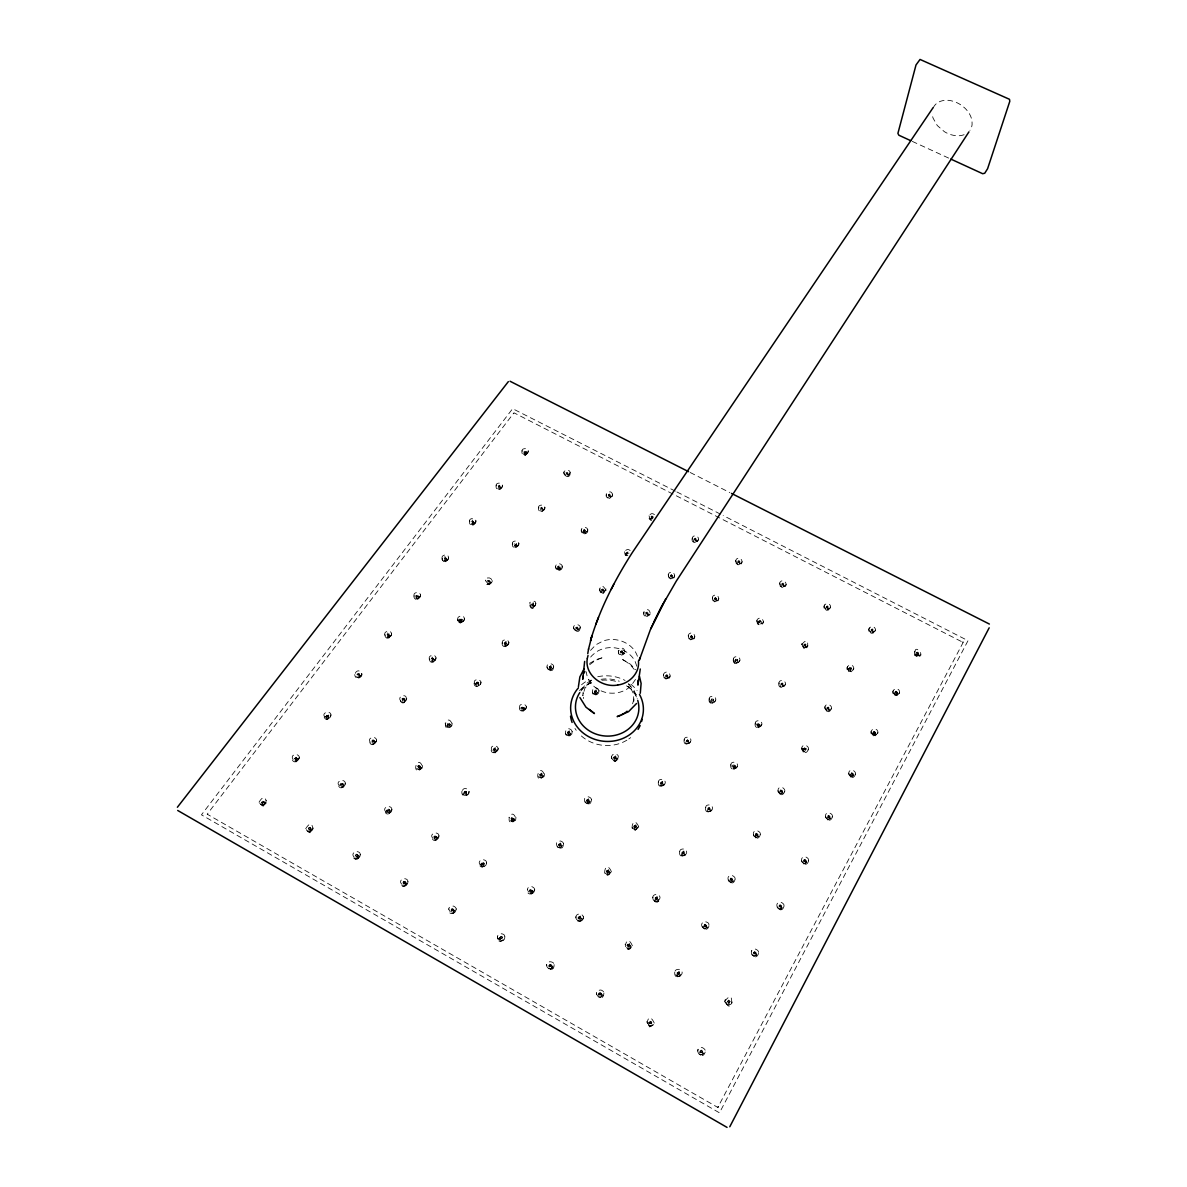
<?xml version="1.0" encoding="UTF-8"?>
<svg xmlns="http://www.w3.org/2000/svg" width="1187" height="1187" viewBox="0 0 1187 1187"><rect width="100%" height="100%" fill="white"/><g stroke="black" fill="none" stroke-linecap="round" stroke-linejoin="round"><path stroke-width="0.75" stroke-dasharray="5 3.75" d="M493.466 751.074C497.205 740.421 494.46 758.671 494.504 749.739L495.676 751.03M529.743 891.511C530.01 894.404 533.467 891.852 532.073 889.775C530.396 887.119 528.349 893.069 530.812 890.591L532.043 892.001M553.676 666.263C553.142 677.436 540.782 663.963 551.065 663.785C558.973 666.753 546.554 673.949 546.925 666.041M554.136 964.645C554.27 975.313 540.471 965.076 549.789 961.693C560.724 962.479 547.073 975.328 546.717 964.541M652.776 897.149C652.538 906.156 665.729 897.787 657.079 894.479C647.449 894.093 656.871 908.53 659.957 898.663M654.26 1023.09C646.722 1006.546 643.517 1036.934 654.26 1023.09C653.429 1027.868 645.698 1026.236 646.811 1021.517M478.598 684.335C479.815 680.863 474.666 681.457 476.417 684.854L477.782 685.552L478.598 684.335L477.441 683.578L476.417 684.854M521.701 708.921C522.132 711.696 525.292 708.951 523.882 706.992C522.132 704.44 520.366 710.405 522.71 708.12L523.868 709.381M524.001 453.226C524.639 455.808 527.354 452.87 526.004 451.09C524.209 448.716 522.755 454.562 524.921 452.573L525.989 453.642M654.467 514.624C650.209 510.811 646.277 518.838 651.366 520.396L649.793 519.045L650.239 517.369L653.28 517.295M650.194 613.278C648.503 603.486 637.938 616.928 647.894 616.454C654.823 610.341 643.191 619.54 643.651 611.898M498.184 488.139C500.528 479.711 498.985 492.798 499.133 487.026L500.217 488.139M499.95 939.229L500.677 936.395L502.264 936.958L502.294 939.14L500.306 939.792L499.95 937.27L500.929 938.605L502.338 937.641M562.223 566.021C563.335 571.941 554.092 571.54 555.709 565.769C556.807 561.763 564.137 564.048 561.792 567.95C559.641 571.882 555.293 567.193 559.107 565.769C563.083 569.523 554.655 570.532 555.709 565.769M563.469 843.764C562.816 855.382 549.863 841.375 560.694 841.004C569.167 844.298 555.902 852.37 556.347 843.601M605.978 590.265C597.373 575.532 598.56 605.088 605.993 588.96M511.226 819.549C511.538 822.398 514.906 819.772 513.481 817.739C511.745 815.113 509.861 821.078 512.265 818.674L513.481 820.024M514.505 545.664L516.33 546.48L516.568 543.587L514.535 543.78L514.505 545.664L516.642 544.121M516.568 546.094L514.535 543.78M570.205 472.352C570.635 481.833 558.543 472.634 566.496 470.097C575.532 470.66 564.508 480.171 563.914 472.085M572.149 731.518L571.822 734.011L569.79 735.955C562.608 737.78 565.19 724.901 571.229 729.871C575.606 734.961 564.255 737.646 565.279 731.326M638.754 826.79C631.81 811.522 628.205 840.159 638.754 826.79C637.864 830.989 630.801 829.579 631.736 825.306M504.341 645.016C507.873 634.273 505.454 652.39 505.35 643.769L506.478 644.986M632.389 945.772C625.475 929.658 621.187 959.408 632.389 945.772C631.514 950.312 624.036 948.784 625.089 944.229M502.294 939.14L501.033 937.7L499.95 938.65M580.22 627.048C579.716 638.087 567.534 624.792 577.624 624.629C585.414 627.508 573.291 634.526 573.588 626.81M582.906 919.391C585.829 913.782 575.65 911.557 575.829 917.729C575.725 923.486 584.449 921.943 583.262 916.75M587.758 529.55C588.856 535.426 579.701 534.996 581.348 529.283C582.431 525.381 589.613 527.621 587.357 531.42C585.191 535.307 580.888 530.826 584.687 529.313C588.589 533.022 580.384 533.927 581.348 529.283M630.149 550.516C626.469 546.836 621.706 554.003 627.137 555.13M624.941 651.915C623.309 641.915 612.477 655.61 622.641 655.105C629.659 648.933 617.73 658.37 618.308 650.521M591.393 799.504C590.77 810.973 578.01 797.174 588.648 796.833C596.972 800.008 584.019 807.872 584.375 799.326M492.071 580.339C493.525 583.737 485.246 584.568 488.658 581.942C490.81 587.699 480.231 577.001 489.548 577.965C497.561 581.363 484.341 589.776 485.468 580.087M484.073 863.394L483.792 865.501L481.759 865.086C481.892 858.112 485.706 866.836 481.744 863.038M598.945 690.522L598.619 692.971L596.616 694.914C589.568 696.695 592.076 684.024 598.04 688.92C602.358 693.876 591.23 696.457 592.194 690.315M611.439 871.733C604.509 856.094 600.637 885.235 611.439 871.733C610.533 876.065 603.293 874.626 604.302 870.234M481.759 865.086L482.842 863.632L484.059 864.462M489.771 583.114C491.463 579.434 485.973 579.226 487.679 583.129M603.916 992.97C603.13 1005.166 589.731 990.551 600.993 990.003C609.999 993.519 596.037 1002.392 596.482 992.866M612.566 495.157C611.617 486.818 600.815 496.715 609.391 498.495C618.516 491.017 605.86 502.086 606.26 493.837M611.557 756.416C612.166 766.001 624.436 754.635 614.347 753.968C611.023 754.398 610.504 759.087 613.145 760.793C615.608 763.953 619.466 756.104 618.115 759.116M612.551 495.394L612.581 494.104M464.34 794.044L465.408 792.664L466.595 793.465L465.749 794.786L464.34 794.044C462.618 790.765 467.663 790.052 466.595 793.465M471.64 523.615L472.619 522.488C473.257 531.004 470.037 513.081 473.702 523.17M599.465 588.722C598.723 592.491 605.014 593.663 605.978 590.087M462.188 620.771C461.654 623.665 458.375 620.4 460.23 618.575C462.233 616.691 463.271 622.181 461.06 620.044L460.052 621.261M451.327 911.542L452.44 910.043L453.671 911.468L452.796 912.328L451.327 911.542L451.995 908.678L453.568 909.257L453.686 910.904M963.34 642.093L717.794 1107.426L207.206 814.193L513.971 412.794L963.072 642.39M449.843 725.376L449.012 726.637L447.633 725.925C445.852 722.571 450.941 721.919 449.843 725.376L448.686 724.604L447.633 725.925M575.977 916.616C574.879 921.142 582.313 922.596 583.232 918.144M444.324 560.145L445.318 558.973C445.867 567.297 442.617 549.848 446.431 559.67M436.593 837.785L435.718 839.15L434.279 838.378C432.543 835.144 437.513 834.402 436.593 837.785L435.377 836.954L434.279 838.378M431.593 660.536L432.632 659.275C433.359 667.925 429.605 650.313 433.774 660.031M535.93 603.575L534.892 606.186L531.821 606.883C535.085 593.589 532.622 617.73 529.728 602.506C542.37 595.919 531.524 617.759 529.313 603.337M417.943 768.271L419.026 766.906L420.198 767.707L419.337 769.013L417.943 768.271C416.133 764.947 421.148 764.265 420.198 767.707L420.035 765.867M544.507 773.805L544.18 776.328C532.266 785.601 539.566 760.912 544.507 775.111C543.409 779.087 536.554 777.856 537.518 773.612M418.328 597.254C417.75 600.132 414.5 596.838 416.311 595.028C418.269 593.159 419.412 598.663 417.216 596.527L416.192 597.744M403.254 884.167L404.381 882.683L405.583 884.092L404.693 884.938L403.254 884.167L403.832 881.273L405.405 881.837L405.598 883.529M540.56 509.698C543.334 502.22 541.138 514.802 541.495 509.015L542.593 510.128M544.907 507.324C543.691 515.544 533.23 504.89 542.429 505.068C550.278 508.333 537.281 516.568 538.512 507.057M534.654 889.449C533.542 899.82 521.138 886.897 531.85 886.63C540.708 890.265 526.286 899.553 527.384 889.3M406.74 698.268C407.2 700.449 403.758 703.194 402.259 701.027C400.509 696.532 406.399 697.926 404.203 701.413C401.176 703.416 397.868 698.549 400.909 696.472C411.711 691.917 403.387 710.449 399.693 699.277M402.259 701.027L403.328 699.722L404.485 700.493M389.395 809.593L388.728 812.724L387.303 811.967L387.125 809.86L388.535 808.955L390.894 811.107L388.95 813.881L386.027 812.234L386.71 810.157L389.202 809.489L388.713 811.033L387.17 810.484M526.316 706.68C525.114 716.013 513.674 704.173 523.675 704.143C532.028 707.615 518.318 716.28 519.461 706.488M515.989 817.413L515.648 819.98C503.511 829.357 511.018 804.311 516.004 818.733C514.921 822.843 507.843 821.641 508.882 817.249M387.214 636.469L388.268 635.223C389.202 643.577 384.781 626.499 389.395 635.965M504.876 936.632C504.742 945.98 491.433 936.766 500.588 933.709C510.944 933.946 499.059 947.938 497.383 937.626M528.23 450.808C526.954 458.731 516.82 448.389 525.811 448.627C533.512 451.861 520.707 459.918 521.954 450.526M497.487 936.513L497.561 939.051M518.867 543.305C517.591 551.732 506.997 540.842 516.375 540.99C524.313 544.314 511.182 552.638 512.369 543.053M539.773 775.972C544.24 766.654 540.248 783.954 540.782 775.126L541.984 776.446M372.021 742.765L373.119 741.415L374.291 742.201L373.401 743.492L372.021 742.765C370.196 739.783 375.107 738.388 374.291 742.201M508.852 642.256C507.576 651.233 496.507 639.748 506.285 639.793C514.446 643.22 500.973 651.708 502.131 642.019M498.11 748.359C496.834 757.944 485.246 745.822 495.454 745.748C503.896 749.279 490.008 758.092 491.136 748.166M549.091 668.533C553.187 659.097 549.789 676.249 550.071 667.747L551.228 668.978M355.685 857.073L357.702 855.916C358.8 859.952 353.088 856.198 356.189 854.165L357.747 854.729L358.044 856.45M486.566 862.43C486.344 871.406 473.42 862.489 482.382 859.611C493.317 860.56 478.984 873.884 479.325 862.281M502.457 485.305C501.122 493.436 490.854 482.857 500.009 483.079C507.799 486.373 494.875 494.504 496.077 485.038M361.738 673.593C363.103 677.243 354.883 678.059 358.444 675.091L359.587 675.848L358.711 677.08C351.575 678.059 356.026 667.391 360.937 671.976C365.017 676.887 355.121 681.427 354.705 674.587M343.132 785.245C340.58 789.948 339.437 779.444 343.74 783.88L343.696 787.026L341.203 787.693L339.541 786.091L340.254 784.043L342.761 783.39L343.132 785.245L341.96 784.444L340.817 785.824M480.958 682.11C479.607 691.324 468.39 679.572 478.361 679.587C486.625 683.089 472.99 691.65 474.117 681.887M565.887 474.755C568.662 467.248 566.496 479.771 566.807 474.088L567.89 475.171M469.013 791.343L468.479 793.599L466.001 795.928L463.791 795.409L463.153 793.183L466.15 791.61L467.782 794.326C461.016 799.059 459.918 785.72 467.352 789.058C473.91 794.177 460.452 800.023 461.921 791.165M456.164 908.93C454.858 919.48 442.35 906.349 453.389 906.052C462.322 909.85 447.647 919.035 448.805 908.782M475.928 520.796C474.533 529.135 464.132 518.318 473.479 518.511C481.328 521.865 468.301 530.085 469.444 520.529M328.844 716.978C325.193 721.726 327.018 709.44 328.844 716.978L327.701 716.206L326.573 717.527M464.473 618.472C464.072 626.232 452.484 618.308 460.601 616.008C468.895 615.638 461.283 628.19 457.826 620.564L457.767 618.234M452.188 723.18L451.861 725.687C439.887 734.931 447.262 710.419 452.232 724.5L450.452 727.082L448.063 727.705L446.401 726.162L447.024 724.218L449.428 723.595L451.075 725.123L451.001 726.207L447.766 726.815L445.422 725.064L445.229 722.987M308.62 830.277L310.653 829.134C311.706 833.185 305.949 829.327 309.065 827.339L310.267 827.473L310.979 829.668M438.997 835.707C438.611 844.565 425.955 835.737 434.857 832.918C444.635 832.977 433.819 846.791 431.667 836.88M448.627 557.326C448.167 564.789 436.89 557.104 444.858 554.937C452.974 554.492 445.496 567.104 442.113 559.344L441.965 558.187M436.044 657.761C435.584 665.729 423.818 657.628 432.127 655.239C441.475 655.358 430.911 668.444 429.13 658.74M294.821 759.962L296.824 758.879C295.014 765.051 294.064 751.831 297.151 759.398M422.527 765.556L422.186 768.093C410.168 777.47 417.557 752.573 422.572 766.876C421.37 770.051 416.014 770.259 415.346 766.639M549.077 966.633L550.59 964.304L551.495 964.986L551.183 967.642L549.091 967.212L550.16 965.669L551.436 967.123M558.602 845.871C563.439 836.672 558.869 853.972 559.641 844.981L560.857 846.346M407.987 881.511C407.542 890.636 394.692 881.57 403.803 878.647C413.684 878.721 402.808 892.743 400.523 882.742M567.431 733.729C571.867 724.396 567.98 741.578 568.425 732.913L569.612 734.189M575.665 629.333C578.811 622.018 576.11 634.659 576.615 628.576L577.772 629.778M420.524 594.939C418.996 603.723 408.328 592.402 418.032 592.536C425.391 595.088 414.664 604.45 413.744 595.829M264.419 803.169C263.737 806.759 259.894 802.115 262.431 800.81L263.633 800.943L264.419 803.169L263.247 802.353L262.06 803.762M391.918 809.267C391.413 818.036 378.935 809.237 387.837 806.507C397.556 806.611 386.754 820.336 384.603 810.409M391.576 633.68C391.013 641.559 379.395 633.487 387.719 631.172C397.007 631.336 386.472 644.318 384.662 634.615M376.516 740.02C375.953 748.448 363.83 739.916 372.525 737.364C382.08 737.498 371.383 750.941 369.335 741.089M360.329 854.403C359.75 863.424 347.079 854.403 356.189 851.569C366.026 851.687 355.15 865.59 352.865 855.604M608.174 496.478C611.142 489.014 608.753 501.522 609.079 495.795L610.192 496.908M601.453 591.289C604.613 583.915 601.943 596.527 602.388 590.547L603.53 591.719M345.343 783.108C344.705 791.774 332.405 783.034 341.307 780.378C350.966 780.527 340.194 794.148 338.028 784.221M594.272 692.763C598.663 683.415 594.865 700.464 595.236 691.976L596.423 693.208M586.541 801.64C591.319 792.426 586.897 809.608 587.55 800.795L588.782 802.115M330.98 714.767C330.298 723.091 318.339 714.619 327.033 712.126C336.529 712.319 325.861 725.643 323.814 715.806M305.697 828.749C314.911 813.481 314.956 842.993 305.697 828.749C306.32 833.2 313.635 831.879 313.16 827.576L313.264 828.912M578.247 918.783C583.485 909.687 578.277 927.092 579.301 917.848L580.562 919.272M299.258 757.217C297.403 767.025 286.156 754.561 296.691 754.561C304.302 757.276 293.278 767.069 291.943 758.315M627.849 555.412C623.65 554.848 629.748 549.18 628.235 553.468M207.413 814.371L207.473 814.445M620.297 653.013C623.665 645.743 620.712 658.37 621.246 652.242L622.418 653.458M259.048 802.189C267.921 787.144 268.796 816.3 259.048 802.189C259.73 807.101 268.099 804.712 266.274 800.157M613.634 758.79C618.368 749.546 614.05 766.624 614.614 757.959L615.83 759.25M624.599 551.732L625.252 555.175L628.131 556.377M651.218 519.283L651.307 516.137L653.087 516.345M649.022 515.796L649.897 518.289L652.805 519.164M606.483 872.46C611.646 863.32 606.602 880.62 607.507 871.555L608.753 872.935M645.565 614.421C648.918 607.106 646.01 619.688 646.5 613.679L647.657 614.866M668.266 574.389L668.875 577.832L672.435 578.915C677.213 576.912 673.4 569.76 669.156 572.98C665.492 576.585 673.504 580.339 674.72 575.754M663.474 674.468L664.097 677.911L667.777 679.038C673.563 676.694 667.465 668.8 663.845 673.593C661.5 677.673 669.112 680.225 670.136 675.863M598.767 994.914L600.355 992.629L601.275 993.311L600.874 995.938L598.767 995.507L599.821 993.934L601.126 995.418M692.184 537.963C690.433 546.391 703.119 540.857 696.888 536.287C688.312 533.601 694.543 546.48 698.535 539.299M658.325 781.773C657.079 791.699 671.115 782.767 662.45 779.325C653.636 778.806 661.931 791.032 665.224 783.227M670.106 576.956C673.459 569.597 670.596 582.134 671.011 576.229L672.168 577.386M688.267 635.297L688.875 638.74L692.496 639.852C697.437 637.864 693.46 630.475 689.172 633.813C685.433 637.553 693.638 641.47 694.855 636.677M633.813 827.591C638.918 818.422 634.036 835.603 634.822 826.716L636.054 828.066M684.083 739.575C682.777 749.398 696.71 740.569 688.134 737.201C679.483 736.667 687.688 748.582 690.893 741.014M712.363 597.269L712.927 600.696L716.503 601.794C721.384 599.821 717.467 592.58 713.239 595.829C709.603 599.494 717.66 603.278 718.832 598.634M679.587 851.569C678.385 861.614 692.659 852.489 683.786 848.987C674.765 848.512 683.356 861.168 686.65 853.052M665.388 676.916C668.964 669.705 665.744 682.302 666.322 676.145L667.509 677.376M709.084 698.653C707.704 708.372 721.533 699.647 713.046 696.354C704.559 695.805 712.675 707.422 715.791 700.063M735.762 560.338L736.281 563.751L739.813 564.834C744.635 562.875 740.792 555.768 736.608 558.943C733.091 562.504 741 566.199 742.142 561.674M693.95 540.545C697.288 533.171 694.469 545.649 694.84 539.848L695.983 540.975M674.75 972.138C673.637 982.524 688.326 972.984 679.112 969.319C669.676 968.918 678.682 982.406 682.08 973.681M705.568 807.397C704.292 817.353 718.447 808.332 709.678 804.905C700.82 804.415 709.322 816.745 712.512 808.866M733.329 658.933C731.904 668.563 745.614 659.942 737.216 656.708C728.877 656.159 736.919 667.48 739.946 660.328M627.27 946.336C632.849 937.344 627.166 954.719 628.309 945.401L629.6 946.84M756.876 620.386L757.395 623.798L761.001 624.896C766.743 622.685 760.748 614.911 757.217 619.555C755.11 623.442 762.425 625.935 763.389 621.751M730.747 764.591C729.397 774.443 743.448 765.541 734.753 762.188C726.073 761.683 734.471 773.687 737.587 766.03M660.313 784.117C665.343 774.918 660.61 791.981 661.293 783.272L662.524 784.577M690.122 637.79C693.668 630.534 690.522 643.087 691.027 637.048L692.214 638.235M779.74 582.936L780.23 586.348L783.776 587.417C789.459 585.236 783.568 577.609 780.067 582.12C778.049 585.933 785.215 588.351 786.165 584.271M755.155 723.076C753.745 732.839 767.692 724.04 759.087 720.746C750.57 720.227 758.879 731.949 761.891 724.5M778.835 682.807C777.366 692.466 791.21 683.771 782.693 680.552C774.339 680.017 782.545 691.442 785.482 684.202M724.738 1001.442C736.237 985.477 731.281 1019.084 725.005 1000.077M801.611 644.823C811.938 631.113 807.175 660.387 801.833 643.71C801.255 647.405 807.546 648.829 808.377 645.075M714.129 599.806C717.66 592.506 714.574 605.014 715.019 599.079L716.191 600.236M685.997 741.964C689.825 734.857 686.279 747.454 686.947 741.148L688.178 742.409M654.868 899.331C660.358 890.28 654.853 907.536 655.877 898.411L657.153 899.805M513.585 413.299L513.867 413.655M737.453 562.905C740.97 555.561 737.928 568.024 738.329 562.193L739.501 563.335M710.924 701.072L711.488 698.95L713.372 699.158L714.203 701.843L712.66 703.312L710.538 702.823L709.781 700.76L711.325 699.291L713.432 699.766C714.619 703.401 708.876 702.066 711.844 700.285L713.061 701.517M681.59 853.809C687.006 844.714 681.664 861.851 682.57 852.919L683.846 854.284M735.094 661.396L735.703 659.245L737.542 659.453L738.344 662.153L736.815 663.578L734.738 663.103L733.967 661.085L735.48 659.66L737.557 660.135C738.729 663.681 733.091 662.361 735.999 660.625L737.216 661.842M648.992 1023.52L650.669 1021.25L651.722 1022.645L651.129 1024.544L649.007 1024.114L650.046 1022.526L651.366 1024.025M707.482 809.697C711.562 802.724 707.645 815.291 708.446 808.837L709.692 810.157M758.567 622.878L759.205 620.697L760.674 620.534L759.962 624.006L758.567 622.878L761.134 621.439M676.827 974.215C682.748 965.343 676.575 982.599 677.866 973.251L679.172 974.705M735.228 765.674C732.305 773.152 732.513 759.873 735.895 766.639L734.352 769.265L732.201 768.761L731.4 766.609L732.972 765.066C736.83 764.428 733.803 768.286 733.002 765.333M781.372 585.458C785.082 578.173 781.818 590.622 782.233 584.746L783.42 585.888M759.561 724.159C756.594 731.711 756.965 718.328 760.184 725.183L758.686 727.735L756.564 727.245L756.208 724.293L758.448 723.684L759.368 724.604L757.365 723.818M703.772 926.498L704.811 924.243L706.517 925.474C707.229 929.213 701.636 927.388 704.781 925.563L706.072 926.973M780.527 685.225C784.503 678.074 780.853 690.567 781.417 684.454L782.648 685.671M708.995 925.875C706.903 934.57 696.65 924.02 704.618 921.616C716.28 923.234 700.285 934.703 702.17 923.338M729.857 880.294L730.925 878.009L732.602 879.196C733.358 882.905 727.765 881.244 730.836 879.389L732.127 880.769M803.451 646.173C807.383 638.962 803.822 651.426 804.326 645.416L806.107 644.778M735.05 879.597C732.171 889.226 722.557 875.205 732.127 875.472C741.46 879.641 725.821 886.659 728.328 877.104M760.288 834.758C757.306 844.461 748.062 830.41 757.38 830.752C766.565 834.787 751.297 841.628 753.671 832.324M830.603 607.091L828.17 610.237L824.594 609.139C821.523 604.806 828.808 601.008 830.544 605.978C831.508 611.127 822.205 609.465 824.475 604.925M784.755 791.314C780.898 801.7 772.93 784.963 782.886 787.797C789.948 793.05 775.586 796.818 778.227 788.925M705.197 1052.083C701.799 1062.38 692.184 1047.186 702.14 1047.527C712.066 1052.157 695.27 1059.917 698.119 1049.382M825.707 608.248C829.609 601.008 826.122 613.427 826.567 607.521L827.769 608.679M755.125 835.544L756.208 833.215L757.87 834.387C758.671 838.052 753.077 836.523 756.074 834.669L757.365 836.004M808.466 749.175C804.697 759.487 796.789 742.988 806.611 745.762C813.57 750.867 799.504 754.531 802.026 746.846M831.479 708.313C827.784 718.521 819.935 702.259 829.624 704.989C836.494 709.945 822.71 713.506 825.128 706.028M758.567 953.384C755.333 963.34 745.881 948.858 755.555 949.096C765.14 953.428 749.16 960.773 751.683 950.817M853.809 668.637L851.302 671.783L847.652 670.67C844.551 666.233 851.999 662.376 853.72 667.48C854.774 672.836 845.218 671.115 847.533 666.411M783.969 906.423C781.046 916.052 771.402 902.075 780.972 902.254C790.408 906.438 774.799 913.589 777.188 903.915M875.487 630.134L872.994 633.264L869.388 632.167C866.243 627.73 873.736 624.05 875.398 629.006C876.436 634.229 867.074 632.523 869.299 627.938M779.622 792.159L780.72 789.815L782.367 790.957C783.197 794.578 777.604 793.198 780.556 791.328L781.818 792.619M808.57 860.931C805.706 870.457 796.165 856.702 805.587 856.866C814.875 860.931 799.637 867.905 801.893 858.468M832.399 816.849C829.609 826.286 820.172 812.754 829.446 812.902C838.586 816.834 823.689 823.63 825.826 814.445M855.515 774.117C851.672 784.429 843.764 767.9 853.601 770.66C860.664 775.794 846.598 779.547 849.031 771.758M699.781 1052.439L701.562 1050.213L702.615 1051.623L701.947 1053.477L699.811 1053.047L700.82 1051.43L702.17 1052.943M877.935 732.661L875.353 735.792L871.629 734.649C868.38 730.064 876.199 726.251 877.846 731.444C878.988 737.023 869.151 735.243 871.525 730.361M803.362 750.11L804.489 747.736L806.107 748.834C806.982 752.424 801.388 751.163 804.282 749.294L805.528 750.555M899.672 692.436L897.12 695.567L893.44 694.44C890.265 689.914 897.921 686.175 899.583 691.264C900.725 696.695 891.096 694.944 893.366 690.181M920.37 654.616C920.162 655.817 913.011 656.515 916.557 652.346C919.984 650.55 917.863 658.043 915.4 654.72C912.58 639.897 929.733 660.655 914.628 655.417L914.569 651.188M826.404 709.307C830.588 702.2 826.686 714.663 827.294 708.505L828.541 709.752M726.934 1002.377L728.729 1000.107L730.524 1001.976L728.848 1005.048L726.533 1004.514L725.672 1002.021L727.379 1000.211L729.782 1001.487C730.272 1005.226 724.812 1003.238 727.957 1001.413L729.293 1002.881M850.871 670.136C853.601 665.773 846.88 667.331 849.195 670.64C851.865 671.367 850.322 668.86 849.373 667.984M755.525 954.437L756.06 952.968C752.202 948.339 754.398 959.556 755.08 953.295L753.211 953.947M872.549 631.677C872.935 623.576 869.626 636.113 872.119 630.757L870.472 631.247M732.32 1001.917C731.34 1007.348 722.646 1004.083 725.346 999.291M780.927 907.551L781.491 906.022C777.693 901.467 779.785 912.566 780.482 906.438L778.642 907.061M805.528 862.133L806.121 860.545C802.382 856.064 804.371 867.044 805.083 861.05L803.273 861.658M897.194 692.54C894.805 687.288 894.167 699.573 897.357 692.125L896.467 694.321L897.194 692.54L894.701 693.03L895.384 691.353M829.357 818.125L829.995 816.478C826.3 812.086 828.2 822.932 828.912 817.071L827.146 817.65M875.412 732.765C873.068 727.394 872.356 739.753 875.576 732.32L874.7 734.486C877.238 731.845 872.712 734.159 873.573 731.548M805.32 862.593C807.857 858.794 804.326 863.172 803.851 860.189M852.963 774.206C850.649 768.731 849.862 781.15 853.141 773.761L852.281 775.897L852.963 774.206L850.931 773.405L850.293 774.992M829.817 816.938L829.164 818.57C831.256 815.899 827.858 818.451 827.754 816.122M781.491 906.022L780.215 906.957L779.176 905.666M756.06 952.968L754.739 953.947L753.7 952.612M729.782 1001.487L728.432 1002.481L727.379 1001.116M702.615 1051.623L701.25 1052.661L700.182 1051.252M873.217 629.837L872.089 630.594L871.11 629.496M851.509 668.326L848.764 669.691M872.742 733.611L873.409 731.978L872.92 733.18L874.893 734.056M829.149 707.986L827.977 708.787L826.983 707.63M915.681 654.467L916.557 652.346M632.597 703.743L634.273 697.926L633.799 701.131L633.457 693.653L628.606 684.113M806.107 748.834L804.905 749.665L803.911 748.493M917.596 655.313L918.501 653.087M782.367 790.957L781.135 791.803L780.126 790.601M894.523 693.46L895.221 691.784L896.645 693.891M757.87 834.387L756.609 835.277L755.6 834.031M732.602 879.196L731.311 880.131L730.287 878.84M706.517 925.474L705.197 926.424L704.173 925.103M679.558 973.266L678.207 974.245L677.183 972.895M828.363 606.809L827.22 607.551L826.271 606.468M651.722 1022.645L650.328 1023.669L649.289 1022.274M783.183 683.875L781.996 684.676L781.016 683.534M710.123 808.495L708.847 809.371L707.867 808.139M684.231 852.667L682.926 853.572L681.932 852.311M657.494 898.262L656.159 899.197L655.165 897.906M629.896 945.342L628.531 946.321L627.522 944.986M601.379 993.994L599.969 995.003L598.96 993.623M783.939 583.989L782.782 584.731L781.847 583.663M737.661 660.002L736.459 660.788L735.51 659.66M713.476 699.736L712.245 700.538L711.295 699.38M688.549 740.673L687.303 741.504L686.338 740.317M662.865 782.871L661.574 783.732L660.61 782.53M636.351 826.419L635.045 827.309L634.066 826.063M609.005 871.347L607.655 872.267L606.676 870.976M580.769 917.744L579.39 918.693L578.395 917.373M739.931 561.392L738.774 562.119L737.854 561.065M551.584 965.669L550.174 966.648L549.18 965.298M756.905 725.465L757.825 724.663L759.057 725.91M732.572 766.936L733.507 766.105L734.753 767.395M716.607 598.337L715.42 599.094L714.5 598.011M692.585 636.38L691.383 637.152L690.448 636.039M667.851 675.551L666.619 676.338L665.684 675.21M616.083 757.514L614.792 758.374L613.842 757.172M588.989 800.439L587.669 801.314L586.719 800.083M561.021 844.714L559.67 845.619L558.721 844.343M532.162 890.428L530.767 891.363L529.803 890.057M696.354 539.017L695.181 539.729L694.291 538.69M672.51 575.458L671.308 576.199L670.403 575.131M718.521 1106.907L717.779 1107.412L718.194 1106.581M647.954 612.967L646.737 613.724L645.832 612.64M622.671 651.604L621.439 652.39L620.519 651.262M596.631 691.398L595.355 692.214L594.435 691.057M569.79 732.424L568.484 733.254L567.564 732.067M542.118 774.725L540.782 775.586L539.848 774.369M513.556 818.362L512.19 819.253L511.256 817.991M453.642 909.925L452.202 910.874L451.253 909.554M603.753 589.805L602.536 590.547L601.631 589.464M635.505 679.409L631.158 685.671A24.556 21.841 5.6 0 1 624.733 690.315L622.626 691.279A25.624 22.79 5.6 0 1 612.863 693.208C603.471 693.386 593.886 688.697 589.093 680.477A25.624 22.79 5.6 0 1 586.289 671.857M577.95 627.893L576.689 628.665L575.799 627.552M551.361 667.139L550.085 667.925L549.18 666.797M523.971 707.571L522.651 708.402L521.746 707.229M495.721 749.279L494.371 750.125L493.466 748.923M466.58 792.278L465.2 793.153L464.28 791.922M436.504 836.672L435.095 837.577L434.175 836.301M610.415 494.89L609.228 495.572L608.367 494.564M585.562 530.352L584.345 531.064L583.485 530.025M559.982 566.852L558.751 567.579L557.875 566.511M933.234 107.854C936.098 101.162 944.377 99.233 950.935 100.717A21.603 15.713 33.8 0 1 961.158 105.109L964.497 107.75A21.603 15.713 33.8 0 1 972.019 121.119L972.094 124.487A21.603 15.713 33.8 0 1 969.942 130.333M533.66 604.42L531.45 605.889M506.537 643.117L505.247 643.903L504.371 642.775M478.598 682.985L477.278 683.801L476.388 682.629M449.799 724.085L448.449 724.916L447.558 723.729M420.094 766.476L418.714 767.336L417.809 766.119M650.862 518.407L652.865 518.407M626.513 554.329L627.433 553.617M962.776 642.568L962.909 641.692M568.039 473.138L566.852 473.821L566.006 472.812M542.711 508.125L541.495 508.822L540.634 507.784M489.801 581.17L488.525 581.912L487.664 580.829M462.173 619.332L460.868 620.104L459.992 618.991M433.7 658.637L432.365 659.438L431.489 658.295M583.336 531.91L584.256 531.212L585.369 532.34M557.771 568.365L558.721 567.638L559.834 568.796M526.078 451.579L524.877 452.247L524.046 451.253M500.261 486.091L499.03 486.789L498.199 485.765M473.702 521.612L472.456 522.325L471.61 521.271M446.371 558.157L445.095 558.884L444.25 557.816M418.225 595.785L416.919 596.542L416.073 595.429M581.452 689.781L585.77 684.142L591.571 679.721M590.518 650.402L595.859 644.778L602.966 641.039M589.657 664.735L595.102 660.625L601.557 657.924M591.586 680.181L584.776 688.49L582.817 695.76L583.143 692.525L583.529 698.564M918.352 653.503L916.394 652.746M589.524 663.429L596.289 659.557L603.278 657.494L601.972 657.776M652.984 517.235L651.114 516.523M657.435 901.838L658.785 901.007M552.89 968.503L550.427 969.556M758.938 621.187L757.454 622.582L758.241 624.525L760.288 625L761.772 623.62L760.986 621.662L758.938 621.187L760.659 623.309M850.486 774.547L852.474 775.452M915.845 654.067L917.759 654.898M525.5 455.17L527.087 453.048L524.476 451.713L522.888 453.835L525.5 455.17L524.417 455.125M964.096 134.71L961.915 135.363A21.603 15.713 33.8 0 1 944.407 131.698L937.285 125.54L933.116 118.196A20.936 15.238 33.9 0 1 932.27 114.175M604.539 640.55C617.626 636.647 633.888 643.68 637.745 657.301M780.215 909.836L781.625 909.494M628.695 949.214L629.956 948.917M627.626 553.528L626.736 552.459M402.556 885.888L403.535 886.333M355.922 859.195L353.756 857.919M912.284 141.387L949.155 158.316M628.976 553.172L625.89 553.261L625.415 554.967L627.018 556.332M623.679 660.091L622.567 659.557L630.431 664.216L635.802 669.72M690.196 472.5L729.871 492.59M675.284 491.121L512.636 408.684L201.449 814.831L719.47 1112.827L968.013 640.683L723.165 515.514M676.931 491.967L721.518 514.668M624.154 660.343L629.882 664.334L634.288 669.498M628.591 683.653L634.214 690.715L637.241 698.772M359.587 675.848C360.447 671.99 355.462 673.341 357.361 676.382M357.183 674.706L358.652 675.225L359.32 673.904M371.872 741.178L373.371 741.712L374.039 740.332M326.336 715.909L327.835 716.429L328.517 715.078M340.61 784.31L342.138 784.844L342.835 783.42M294.524 758.404L296.038 758.938L296.75 757.529M355.492 855.649L357.05 856.213L357.747 854.729M308.338 828.808L309.881 829.372L310.608 827.903M261.689 802.249L263.232 802.798L263.974 801.359M442.113 559.344L442.914 560.561M389.618 811.374L388.416 810.558L387.303 811.967L387.125 809.86M636.825 666.263L635.342 661.975A24.541 21.826 5.7 0 0 630.905 655.639C624.199 648.785 613.798 646.143 604.539 648.369A25.624 22.79 5.6 0 0 595.74 652.301L592.179 655.343A25.624 22.79 5.6 0 0 590.206 657.702M803.985 644.437L805.543 646.618M531.509 604.079L533.557 606.334M457.678 619.406L457.826 620.564M404.292 698.579L402.987 699.974L402.111 698.802M389.188 633.977L387.897 635.327L387.051 634.184M405.405 881.837L404.01 883.44L403.09 882.134M630.623 737.617A36.248 32.702 5 0 1 628.798 738.967M626.87 740.198A36.248 32.702 5 0 1 580.74 735.391M576.229 730.287A36.248 32.702 5 0 1 574.983 728.432M579.493 690.552A36.248 32.702 5 0 1 592.832 682.273M601.898 680.27A36.248 32.702 5 0 1 618.086 681.991M626.499 685.849A36.248 32.702 5 0 1 637.716 696.71M581.526 684.795A36.411 32.791 5.1 0 1 589.049 679.795M597.758 676.738A36.411 32.791 5.1 0 1 625.089 680.448M630.846 684.231A36.411 32.791 5.1 0 1 637.107 690.686M580.947 690.968A31.737 28.592 5.1 0 1 593.292 681.546M601.082 679.32A31.737 28.592 5.1 0 1 619.243 681.249M627.953 686.249A31.737 28.592 5.1 0 1 637.107 698.579M647.716 1023.164L649.601 1026.221L652.642 1024.381L650.758 1021.324L647.716 1023.164M648.77 614.183L647.227 616.557L644.452 615.103L646.01 612.729L648.77 614.183M637.256 827.265L635.579 830.025L632.612 828.392L634.303 825.633L637.256 827.265M630.846 945.965L629.095 948.947L626.024 947.211L627.775 944.229L630.846 945.965M623.561 652.761L621.958 655.194L619.154 653.711L620.756 651.277L623.561 652.761M617.017 758.493L615.356 761.134L612.447 759.546L614.124 756.92L617.017 758.493M609.984 872.104L608.248 874.953L605.251 873.291L606.972 870.442L609.984 872.104M602.402 994.513L600.607 997.599L597.476 995.819L599.287 992.733L602.402 994.513M611.275 496.285L609.747 498.466L607.091 497.101L608.619 494.92L611.275 496.285M604.658 591.052L603.07 593.396L600.34 591.957L601.928 589.613L604.658 591.052M597.58 692.496L595.933 695.003L593.099 693.49L594.746 690.968L597.58 692.496M589.984 801.329L588.277 804.044L585.339 802.442L587.061 799.726L589.984 801.329M581.823 918.412L580.028 921.349L576.986 919.643L578.781 916.705L581.823 918.412M586.482 531.702L584.909 533.942L582.223 532.548L583.796 530.307L586.482 531.702M578.915 629.095L577.283 631.499L574.508 630.03L576.14 627.626L578.915 629.095M570.813 733.447L569.107 736.044L566.244 734.486L567.935 731.889L570.813 733.447M562.104 845.53L560.338 848.334L557.356 846.672L559.136 843.883L562.104 845.53M552.727 966.233L550.872 969.275L547.786 967.524L549.64 964.482L552.727 966.233M568.988 474.563L567.431 476.714L564.804 475.364L566.362 473.212L568.988 474.563M560.976 568.143L559.359 570.443L556.644 569.018L558.261 566.718L560.976 568.143M552.4 668.266L550.723 670.759L547.904 669.245L549.596 666.768L552.4 668.266M543.201 775.66L541.45 778.346L538.542 776.743L540.293 774.072L543.201 775.66M533.319 891.155L531.494 894.048L528.482 892.357L530.307 889.464L533.319 891.155M543.705 509.505L542.103 511.716L539.447 510.336L541.049 508.125L543.705 509.505M534.714 605.652L533.052 608.026L530.292 606.572L531.969 604.198L534.714 605.652M525.069 708.639L523.333 711.206L520.5 709.663L522.235 707.111L525.069 708.639M514.728 819.223L512.918 821.997L509.98 820.351L511.79 817.591L514.728 819.223M498.703 938.309L500.424 941.246L503.525 939.496L501.804 936.558L498.703 938.309M517.695 545.441L516.048 547.726L513.363 546.317L515.01 544.032L517.695 545.441M507.665 644.289L505.944 646.737L503.169 645.253L504.89 642.805L507.665 644.289M496.908 750.273L495.113 752.914L492.234 751.326L494.029 748.685L496.908 750.273M480.542 864.195L482.219 867.014L485.275 865.353L483.599 862.534L480.542 864.195M501.329 487.516L499.697 489.697L497.071 488.332L498.703 486.151L501.329 487.516M490.928 582.446L489.237 584.79L486.522 583.351L488.213 581.007L490.928 582.446M475.275 684.053L476.862 686.59L479.741 685.136L478.153 682.599L475.275 684.053M474.845 522.977L473.168 525.218L470.497 523.823L472.189 521.583L474.845 522.977M454.977 910.607L453.048 913.56L450.036 911.839L451.965 908.901L454.977 910.607M458.939 620.489L460.467 622.923L463.316 621.543L461.773 619.11L458.939 620.489M437.855 837.503L435.955 840.322L433.003 838.66L434.917 835.856L437.855 837.503M447.588 559.463L445.852 561.777L443.166 560.353L444.888 558.038L447.588 559.463M434.976 659.794L433.181 662.287L430.391 660.773L432.202 658.281L434.976 659.794M421.444 767.44L419.575 770.126L416.696 768.523L418.566 765.852L421.444 767.44M406.904 883.247L404.93 886.155L401.948 884.449L403.921 881.555L406.904 883.247M419.515 597.031L417.735 599.42L415.005 597.951L416.785 595.577L419.515 597.031M405.717 700.241L403.862 702.808L401.043 701.265L402.897 698.698L405.717 700.241M390.597 635.742L388.772 638.191L386.012 636.692L387.852 634.244L390.597 635.742M375.537 741.964L373.623 744.605L370.774 743.017L372.688 740.376L375.537 741.964M359.335 856.183L357.332 859.032L354.379 857.355L356.382 854.492L359.335 856.183M360.818 675.611L358.919 678.148L356.13 676.62L358.029 674.082L360.818 675.611M325.446 716.696L326.944 719.307L329.986 717.809L328.487 715.197L325.446 716.696M312.285 829.401L310.237 832.221L307.314 830.544L309.362 827.74L312.285 829.401M298.412 759.131L296.409 761.831L293.545 760.229L295.563 757.529L298.412 759.131M265.725 802.902L263.648 805.676L260.754 804.029L262.831 801.255L265.725 802.902M897.773 694.202L895.235 695.627L893.396 693.149L895.933 691.724L897.773 694.202M918.872 655.209L916.379 656.574L914.569 654.171L917.047 652.791L918.872 655.209M853.631 775.764L850.99 777.277L849.135 774.666L851.776 773.152L853.631 775.764M876.036 734.382L873.439 735.836L871.599 733.299L874.181 731.83L876.036 734.382M806.73 862.459L803.955 864.091L802.086 861.317L804.845 859.7L806.73 862.459M830.544 818.451L827.843 820.009L825.974 817.324L828.674 815.766L830.544 818.451M756.772 954.778L753.879 956.529L751.979 953.606L754.858 951.87L756.772 954.778M782.144 907.892L779.325 909.568L777.426 906.72L780.245 905.043L782.144 907.892M703.446 1053.299L700.434 1055.184L698.505 1052.083L701.532 1050.213L703.446 1053.299M873.662 631.974L871.154 633.324L869.374 630.95L871.866 629.6L873.662 631.974M848.052 668.563L848.482 671.397L851.583 671.263L851.153 668.444L848.052 668.563M829.683 710.063L827.072 711.503L825.262 708.98L827.873 707.541L829.683 710.063M802.635 748.908L803.05 751.905L806.255 751.757L805.854 748.76L802.635 748.908M782.99 792.946L780.274 794.489L778.449 791.833L781.165 790.305L782.99 792.946M733.343 881.11L730.495 882.757L728.655 879.953L731.489 878.306L733.343 881.11M758.552 836.345L755.778 837.933L753.938 835.203L756.712 833.615L758.552 836.345M680.418 975.046L677.451 976.827L675.581 973.859L678.549 972.079L680.418 975.046M707.304 927.329L704.395 929.035L702.541 926.142L705.449 924.436L707.304 927.329M828.867 608.976L826.345 610.311L824.609 607.952L827.131 606.616L828.867 608.976M783.776 685.982L781.15 687.407L779.399 684.914L782.025 683.504L783.776 685.982M806.656 646.915L804.089 648.295L802.338 645.862L804.905 644.496L806.656 646.915M685.047 854.61L682.184 856.242L680.388 853.468L683.237 851.851L685.047 854.61M710.879 810.484L708.075 812.056L706.295 809.371L709.084 807.798L710.879 810.484M658.384 900.147L655.447 901.838L653.636 898.989L656.574 897.313L658.384 900.147M784.518 586.185L781.981 587.506L780.274 585.161L782.812 583.856L784.518 586.185M689.335 742.736L686.576 744.234L684.84 741.638L687.599 740.154L689.335 742.736M663.696 784.904L660.877 786.447L659.141 783.791L661.945 782.248L663.696 784.904M740.584 563.617L738.032 564.908L736.37 562.608L738.922 561.317L740.584 563.617M693.342 638.547L690.671 639.912L688.994 637.493L691.65 636.113L693.342 638.547M717.304 600.533L714.693 601.868L713.031 599.509L715.627 598.174L717.304 600.533M668.652 677.688L665.937 679.098L664.245 676.605L666.96 675.195L668.652 677.688M697.066 541.272L694.499 542.533L692.867 540.263L695.434 538.987L697.066 541.272M673.266 577.683L670.655 578.989L669.008 576.659L671.634 575.354L673.266 577.683"/><path stroke-width="1.5" d="M578.41 686.694L579.864 676.916L584.138 668.756M640.268 668.993L637.909 685.122L638.027 680.27M587.239 658.77C584.612 675.151 602.432 688.03 617.655 685.033M640.297 693.253L641.114 683.43L639.452 676.278M587.758 653.636L588.604 648.814M583.247 676.071L582.743 679.276L584.657 661.411M587.298 658.429L588.04 655.476M588.485 649.304L592.001 635.564L590.622 640.253M639.823 657.999L639.259 660.328L650.372 629.674L665.655 599.034M590.488 640.772C599.628 609.376 614.792 579.983 632.359 552.504L933.16 107.572M598.485 617.359L595.829 624.228M584.212 672.955L584.85 671.456M650.684 628.873L661.04 607.61L676.264 581.155L968.933 131.876M654.096 621.602L663.355 603.322M611.127 589.524L613.724 584.39M729.782 1126.76L989.186 627.804M636.514 703.52L628.561 711.666L617.151 716.622L620.267 715.509M177.382 807.264L508.333 381.635M625.846 712.215L627.077 711.191M624.555 713.164L621.751 714.811M617.937 684.988C629.451 683.549 639.897 672.94 638.443 660.907M910.607 140.615L898.871 135.229L897.906 133.389L916.008 64.959L920.044 59.439L1009.499 99.307L1009.796 101.325L987.599 168.702L984.735 173.243L982.688 173.717L950.832 159.088M510.024 381.235L688.549 471.654M731.518 493.421L989.379 624.05M727.052 1127.398L177.709 810.469M589.39 709.455L594.45 713.565L585.948 707.17L579.909 697.555M642.108 719.411A36.248 32.702 5 0 1 641.588 721.503M640.119 725.554A36.248 32.702 5 0 1 638.057 729.382M572.089 722.468A36.248 32.702 5 0 1 570.532 716.162M639.496 694.395A36.411 32.791 5.1 0 1 627.968 735.821A36.411 32.791 5.1 0 1 580.651 730.806A36.411 32.791 5.1 0 1 578.366 687.926M637.731 700.375A31.737 28.592 5.1 0 1 603.026 735.792A31.737 28.592 5.1 0 1 579.835 692.525"/></g></svg>
